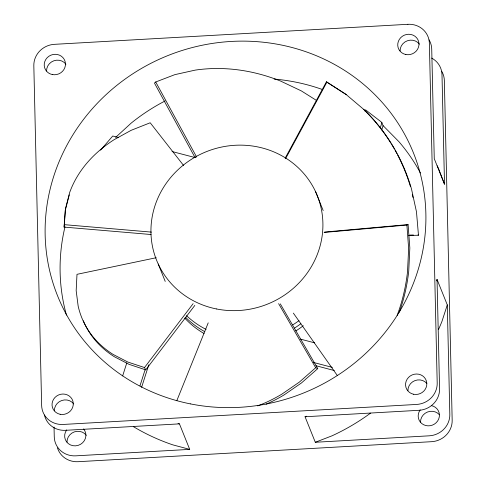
<?xml version="1.0" encoding="UTF-8"?>
<svg xmlns="http://www.w3.org/2000/svg" width="486" height="486" viewBox="0 0 486 486"><rect width="100%" height="100%" fill="white"/><g stroke="black" fill="none" stroke-linecap="round" stroke-linejoin="round"><path stroke-width="0.73" d="M151.043 234.519L64.103 227.09L65.179 210.724L69.273 194.886M64.103 227.09L65.592 208.306L69.68 192.474A191.32 129.884 12.9 0 1 114.034 139.725L131.171 130.309L150.198 122.77L183.635 165.532M122.66 375.903L126.791 362.908M139.98 385.841L145.041 369.919M141.614 387.324L148.746 364.895M365.071 111.282L365.533 109.836L380.933 121.707L381.911 122.703L383.096 125.637L398.945 141.705A191.757 181.849 -21.9 0 1 420.42 173.004M380.307 127.757L381.911 122.703M381.717 129.969L383.096 125.637M436.574 280.823L437.036 279.395L447.296 304.91L449.817 414.43A21.165 20.072 -21.9 0 1 429.266 435.814L315.305 442.266L305.05 416.757L306.435 416.216M447.296 304.91L441.974 321.343A209.436 198.616 -21.9 0 1 438.506 329.526M176.795 400.725L208.208 322.862M285.167 158.175L326.434 81.794L345.929 94.333L364.099 109.721A191.32 184.364 -43.7 0 1 411.49 188.963L416.478 211.86L418.47 235.236L408.605 235.491M285.64 158.539L326.908 82.158L326.434 81.794M194.825 305.402L145.757 369.876L144.5 367.556L193.106 303.689M100.566 150.144L112.746 136.013L118.602 137.544M115.644 137.368L131.256 123.049A191.757 181.849 -21.9 0 1 165.125 100.936M266.085 404.2A191.32 140.32 -71.6 0 0 284.097 394.911L301.417 382.986L317.753 368.619L315.687 367.738L299.358 382.099L282.038 394.031A191.32 140.32 -71.6 0 1 257.689 405.889M316.507 100.444L301.326 90.9L280.695 81.119A191.32 162.725 58.2 0 0 195.178 70.124L174.875 74.637L155.72 81.976L154.445 83.051L195.02 157.525M315.305 442.266L331.944 435.851A209.436 198.616 -21.9 0 0 370.545 413.124M324.107 232.448L406.897 225.036L408.088 224.581L409.838 247.975L408.726 271.218A191.32 173.162 58.2 0 1 399.364 312.14M156.231 257.726L76.995 274.323L76.168 290.677L78.167 306.168A191.32 118.681 -29.2 0 0 113.11 354.428L127.83 362.04L144.5 367.556M324.551 232.059L408.088 224.581M54.031 427.012L54.262 436.829A21.165 20.072 -21.9 0 0 75.737 455.838L189.704 449.38L179.443 423.865L65.482 430.323A21.165 20.072 -21.9 0 1 44.457 415.056M305.05 416.757L419.011 410.299A21.165 20.072 -21.9 0 0 439.563 388.915L437.036 279.395M409.649 235.09L413.44 234.993M64.517 224.678L151.456 232.108M172.044 151.529L195.469 157.664M300.64 339.173L314.594 342.83M313.367 362.422L332.394 367.41M316.009 365.739L334.301 370.532M178.04 423.488L179.443 423.865M189.704 449.38L172.809 444.86A209.436 198.616 -21.9 0 1 133.498 426.702M145.757 369.876L129.088 364.36L114.368 356.748A191.32 118.681 -29.2 0 1 83.337 320.772M326.908 82.158L346.403 94.697M417.996 234.872L418.47 235.236M293.356 313.112L337.412 375.648M280.307 303.872L317.753 368.619M278.624 303.641L315.687 367.738M155.72 81.976L196.66 157.118M431.677 58.095A21.165 20.072 -21.9 0 1 441.993 74.686L444.514 184.206L434.259 158.691L431.732 49.171A21.165 20.072 -21.9 0 0 429.077 39.864M315.627 191.782L323.184 210.59M158.223 264.013L165.228 281.424M444.514 184.206L438.451 168.417A209.436 198.616 -21.9 0 0 437.181 165.738M412.304 194.503L412.948 197.462M406.897 225.036L408.641 248.431L407.529 271.674A191.32 173.162 58.2 0 1 397.135 315.438M298.999 320.645A86.605 82.128 -21.9 0 1 292.76 324.873M206.131 329.417A86.605 82.128 -21.9 0 1 186.551 315.669M363.625 109.356A191.32 184.364 -43.7 0 1 390.914 143.218M391.698 144.5A191.32 184.364 -43.7 0 1 394.371 149.032M395.112 150.344A191.32 184.364 -43.7 0 1 396.916 153.655M397.621 154.991A191.32 184.364 -43.7 0 1 410.384 186.424M303.258 325.735A87.164 82.656 -21.9 0 1 295.792 330.948M204.065 333.524A87.164 82.656 -21.9 0 1 184.735 318.081M300.87 323.725A87.164 82.656 -21.9 0 1 294.613 328.014M204.819 331.665A87.164 82.656 -21.9 0 1 185.561 317.255M441.695 71.248A21.165 20.072 -21.9 0 1 444.35 80.548L452.174 420.299A21.165 20.072 -21.9 0 1 431.623 441.683L78.094 461.7A21.165 20.072 -21.9 0 1 57.451 447.879M431.325 405.597A10.71 10.157 -21.9 0 1 438.712 418.975A10.71 10.157 -21.9 0 1 423.689 424.77A10.71 10.157 -21.9 0 1 420.226 409.88M420.53 422.085A10.71 10.157 -21.9 0 1 427.522 412.007A10.71 10.157 -21.9 0 1 439.453 414.789M67.001 442.108A10.71 10.157 -21.9 0 1 74.322 431.902A10.71 10.157 -21.9 0 1 86.344 435.328M66.448 315.104A191.757 181.849 -21.9 0 1 64.978 226.889M274.147 79.072A191.757 181.849 -21.9 0 1 322.242 89.454M83.562 428.944A10.71 10.157 -21.9 0 1 82.626 442.764A10.71 10.157 -21.9 0 1 68.265 443.578A10.71 10.157 -21.9 0 1 66.697 429.897M54.383 410.725A10.71 10.157 -21.9 0 1 61.71 400.525A10.71 10.157 -21.9 0 1 73.726 403.951M407.918 390.708A10.71 10.157 -21.9 0 1 414.904 380.623A10.71 10.157 -21.9 0 1 426.836 383.411M46.559 70.98A10.71 10.157 -21.9 0 1 53.879 60.78A10.71 10.157 -21.9 0 1 65.902 64.207M400.087 50.963A10.71 10.157 -21.9 0 1 407.414 40.757A10.71 10.157 -21.9 0 1 419.43 44.183M407.9 24.3L54.377 44.335A21.165 20.072 -21.9 0 0 33.826 65.719L41.644 405.452A21.165 20.072 -21.9 0 0 63.125 424.454L416.654 404.437A21.165 20.072 -21.9 0 0 437.2 383.053L429.375 43.303A21.165 20.072 -21.9 0 0 407.9 24.3M216.513 308.962A86.605 82.128 -21.9 0 0 319.478 201.811A86.605 82.128 -21.9 0 0 174.79 172.919A86.605 82.128 -21.9 0 0 216.513 308.962M405.84 54.517A10.71 10.157 -21.9 0 0 418.568 41.267A10.71 10.157 -21.9 0 0 400.677 37.695A10.71 10.157 -21.9 0 0 405.84 54.517M190.312 403.872A191.757 181.849 -21.9 0 0 418.294 166.619A191.757 181.849 -21.9 0 0 97.923 102.643A191.757 181.849 -21.9 0 0 190.312 403.872M60.136 414.285A10.71 10.157 -21.9 0 0 72.864 401.035A10.71 10.157 -21.9 0 0 54.973 397.463A10.71 10.157 -21.9 0 0 60.136 414.285M413.665 394.268A10.71 10.157 -21.9 0 0 426.398 381.018A10.71 10.157 -21.9 0 0 408.507 377.44A10.71 10.157 -21.9 0 0 413.665 394.268M52.318 74.552A10.71 10.157 -21.9 0 0 65.045 61.303A10.71 10.157 -21.9 0 0 47.154 57.731A10.71 10.157 -21.9 0 0 52.318 74.552"/></g></svg>
